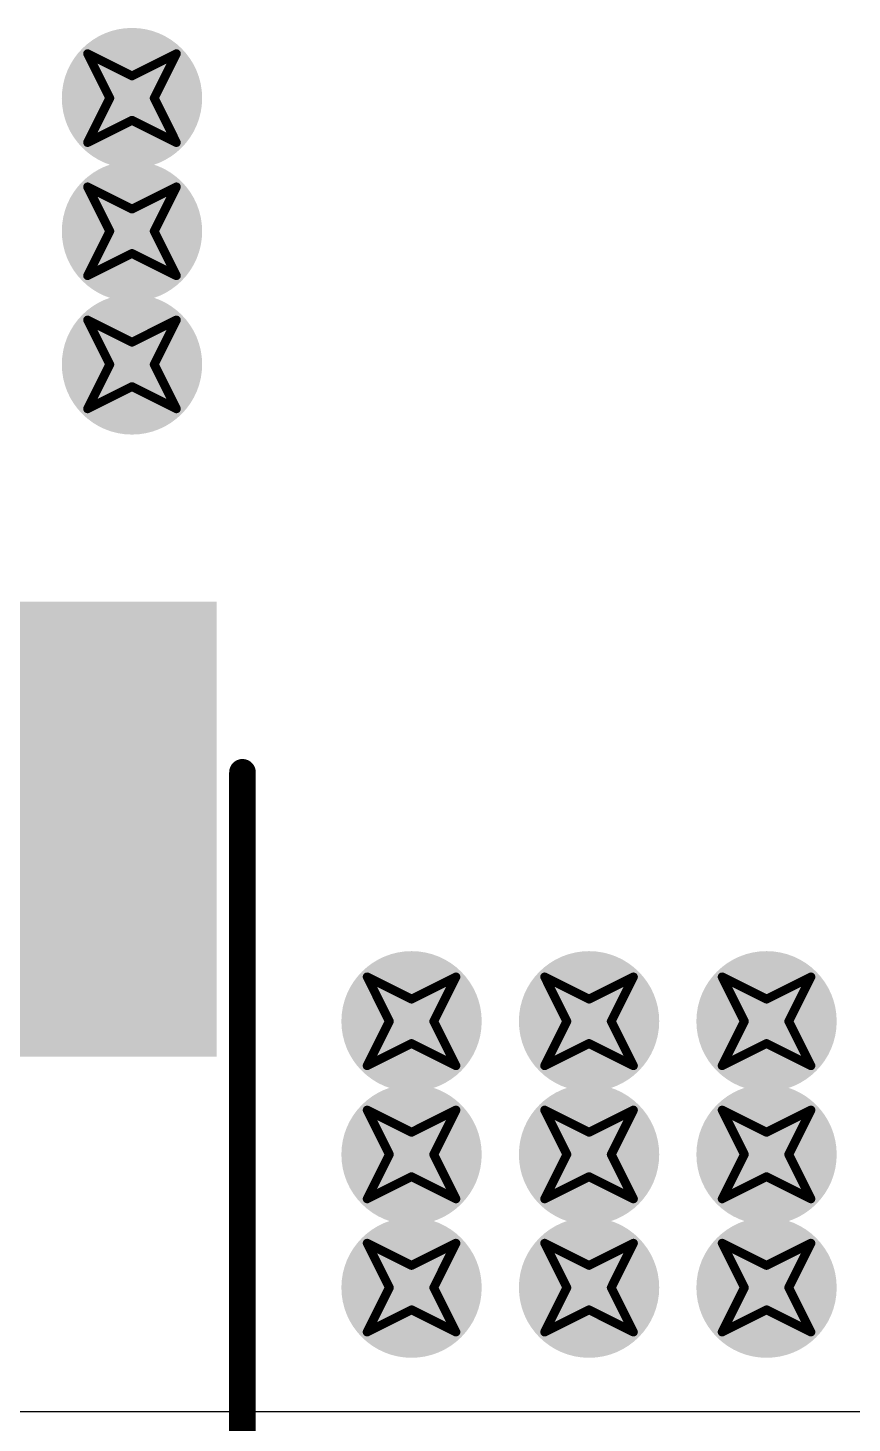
# Model space of a CAD drawing. Header units: inches. Extents: x -11 to 1110, y -7 to 455.
# Drawn here: x 652.29 to 657, y 25.41 to 33.4 of the extents above; entities that cross this region are included whole.
import ezdxf

# ---------------------------------------------------------------- set-up
doc = ezdxf.new("R2010")
doc.units = ezdxf.units.IN
for name, color, linetype in [('Bottom Layer', 5, 'Continuous'), ('Bottom Overlay', 54, 'Continuous'), ('Bottom Paste', 16, 'Continuous'), ('Bottom Solder', 6, 'Continuous'), ('Drill Drawing', 1, 'Continuous'), ('Top Layer', 1, 'Continuous'), ('Top Solder', 216, 'Continuous'), ('Via Holes', 16, 'Continuous')]:
    doc.layers.add(name, color=color, linetype=linetype)

msp = doc.modelspace()

# ---------------------------------------------------------------- hatches: boundary and pattern name
at = {"layer": 'Bottom Layer'}
h = msp.add_hatch(color=5, dxfattribs=at)
edge = h.paths.add_edge_path()
edge.add_arc((652.8816, 32.9946), 0.3, 0, 360)
h = msp.add_hatch(color=5, dxfattribs=at)
edge = h.paths.add_edge_path()
edge.add_arc((652.8816, 32.2326), 0.3, 0, 360)
h = msp.add_hatch(color=5, dxfattribs=at)
edge = h.paths.add_edge_path()
edge.add_arc((652.8816, 31.4706), 0.3, 0, 360)
msp.add_hatch(color=5, dxfattribs=at).paths.add_polyline_path([(653.264, 30.0112), (653.264, 27.6112), (650.264, 27.6112), (650.264, 30.0112)])
h = msp.add_hatch(color=5, dxfattribs=at)
edge = h.paths.add_edge_path()
edge.add_arc((654.4818, 27.7114), 0.3, 0, 360)
h = msp.add_hatch(color=5, dxfattribs=at)
edge = h.paths.add_edge_path()
edge.add_arc((655.4978, 27.7114), 0.3, 0, 360)
h = msp.add_hatch(color=5, dxfattribs=at)
edge = h.paths.add_edge_path()
edge.add_arc((656.5138, 27.7114), 0.3, 0, 360)
h = msp.add_hatch(color=5, dxfattribs=at)
edge = h.paths.add_edge_path()
edge.add_arc((654.4818, 26.9494), 0.3, 0, 360)
h = msp.add_hatch(color=5, dxfattribs=at)
edge = h.paths.add_edge_path()
edge.add_arc((655.4978, 26.9494), 0.3, 0, 360)
h = msp.add_hatch(color=5, dxfattribs=at)
edge = h.paths.add_edge_path()
edge.add_arc((656.5138, 26.9494), 0.3, 0, 360)
h = msp.add_hatch(color=5, dxfattribs=at)
edge = h.paths.add_edge_path()
edge.add_arc((654.4818, 26.1874), 0.3, 0, 360)
h = msp.add_hatch(color=5, dxfattribs=at)
edge = h.paths.add_edge_path()
edge.add_arc((655.4978, 26.1874), 0.3, 0, 360)
h = msp.add_hatch(color=5, dxfattribs=at)
edge = h.paths.add_edge_path()
edge.add_arc((656.5138, 26.1874), 0.3, 0, 360)
at = {"layer": 'Bottom Paste'}
msp.add_hatch(color=16, dxfattribs=at).paths.add_polyline_path([(653.264, 30.0112), (653.264, 27.6112), (650.264, 27.6112), (650.264, 30.0112)])
at = {"layer": 'Bottom Solder'}
h = msp.add_hatch(color=6, dxfattribs=at)
edge = h.paths.add_edge_path()
edge.add_arc((652.8816, 32.9946), 0.4016, 0, 360)
h = msp.add_hatch(color=6, dxfattribs=at)
edge = h.paths.add_edge_path()
edge.add_arc((652.8816, 32.2326), 0.4016, 0, 360)
h = msp.add_hatch(color=6, dxfattribs=at)
edge = h.paths.add_edge_path()
edge.add_arc((652.8816, 31.4706), 0.4016, 0, 360)
msp.add_hatch(color=6, dxfattribs=at).paths.add_polyline_path([(653.3656, 30.1128), (653.3656, 27.5096), (650.1624, 27.5096), (650.1624, 30.1128)])
h = msp.add_hatch(color=6, dxfattribs=at)
edge = h.paths.add_edge_path()
edge.add_arc((654.4818, 27.7114), 0.4016, 0, 360)
h = msp.add_hatch(color=6, dxfattribs=at)
edge = h.paths.add_edge_path()
edge.add_arc((655.4978, 27.7114), 0.4016, 0, 360)
h = msp.add_hatch(color=6, dxfattribs=at)
edge = h.paths.add_edge_path()
edge.add_arc((656.5138, 27.7114), 0.4016, 0, 360)
h = msp.add_hatch(color=6, dxfattribs=at)
edge = h.paths.add_edge_path()
edge.add_arc((654.4818, 26.9494), 0.4016, 0, 360)
h = msp.add_hatch(color=6, dxfattribs=at)
edge = h.paths.add_edge_path()
edge.add_arc((655.4978, 26.9494), 0.4016, 0, 360)
h = msp.add_hatch(color=6, dxfattribs=at)
edge = h.paths.add_edge_path()
edge.add_arc((656.5138, 26.9494), 0.4016, 0, 360)
h = msp.add_hatch(color=6, dxfattribs=at)
edge = h.paths.add_edge_path()
edge.add_arc((654.4818, 26.1874), 0.4016, 0, 360)
h = msp.add_hatch(color=6, dxfattribs=at)
edge = h.paths.add_edge_path()
edge.add_arc((655.4978, 26.1874), 0.4016, 0, 360)
h = msp.add_hatch(color=6, dxfattribs=at)
edge = h.paths.add_edge_path()
edge.add_arc((656.5138, 26.1874), 0.4016, 0, 360)
at = {"layer": 'Top Layer'}
h = msp.add_hatch(color=1, dxfattribs=at)
edge = h.paths.add_edge_path()
edge.add_arc((652.8816, 32.9946), 0.3, 0, 360)
h = msp.add_hatch(color=1, dxfattribs=at)
edge = h.paths.add_edge_path()
edge.add_arc((652.8816, 32.2326), 0.3, 0, 360)
h = msp.add_hatch(color=1, dxfattribs=at)
edge = h.paths.add_edge_path()
edge.add_arc((652.8816, 31.4706), 0.3, 0, 360)
h = msp.add_hatch(color=1, dxfattribs=at)
edge = h.paths.add_edge_path()
edge.add_arc((654.4818, 27.7114), 0.3, 0, 360)
h = msp.add_hatch(color=1, dxfattribs=at)
edge = h.paths.add_edge_path()
edge.add_arc((655.4978, 27.7114), 0.3, 0, 360)
h = msp.add_hatch(color=1, dxfattribs=at)
edge = h.paths.add_edge_path()
edge.add_arc((656.5138, 27.7114), 0.3, 0, 360)
h = msp.add_hatch(color=1, dxfattribs=at)
edge = h.paths.add_edge_path()
edge.add_arc((654.4818, 26.9494), 0.3, 0, 360)
h = msp.add_hatch(color=1, dxfattribs=at)
edge = h.paths.add_edge_path()
edge.add_arc((655.4978, 26.9494), 0.3, 0, 360)
h = msp.add_hatch(color=1, dxfattribs=at)
edge = h.paths.add_edge_path()
edge.add_arc((656.5138, 26.9494), 0.3, 0, 360)
h = msp.add_hatch(color=1, dxfattribs=at)
edge = h.paths.add_edge_path()
edge.add_arc((654.4818, 26.1874), 0.3, 0, 360)
h = msp.add_hatch(color=1, dxfattribs=at)
edge = h.paths.add_edge_path()
edge.add_arc((655.4978, 26.1874), 0.3, 0, 360)
h = msp.add_hatch(color=1, dxfattribs=at)
edge = h.paths.add_edge_path()
edge.add_arc((656.5138, 26.1874), 0.3, 0, 360)
at = {"layer": 'Top Solder'}
h = msp.add_hatch(color=216, dxfattribs=at)
edge = h.paths.add_edge_path()
edge.add_arc((652.8816, 32.9946), 0.4016, 0, 360)
h = msp.add_hatch(color=216, dxfattribs=at)
edge = h.paths.add_edge_path()
edge.add_arc((652.8816, 32.2326), 0.4016, 0, 360)
h = msp.add_hatch(color=216, dxfattribs=at)
edge = h.paths.add_edge_path()
edge.add_arc((652.8816, 31.4706), 0.4016, 0, 360)
h = msp.add_hatch(color=216, dxfattribs=at)
edge = h.paths.add_edge_path()
edge.add_arc((654.4818, 27.7114), 0.4016, 0, 360)
h = msp.add_hatch(color=216, dxfattribs=at)
edge = h.paths.add_edge_path()
edge.add_arc((655.4978, 27.7114), 0.4016, 0, 360)
h = msp.add_hatch(color=216, dxfattribs=at)
edge = h.paths.add_edge_path()
edge.add_arc((656.5138, 27.7114), 0.4016, 0, 360)
h = msp.add_hatch(color=216, dxfattribs=at)
edge = h.paths.add_edge_path()
edge.add_arc((654.4818, 26.9494), 0.4016, 0, 360)
h = msp.add_hatch(color=216, dxfattribs=at)
edge = h.paths.add_edge_path()
edge.add_arc((655.4978, 26.9494), 0.4016, 0, 360)
h = msp.add_hatch(color=216, dxfattribs=at)
edge = h.paths.add_edge_path()
edge.add_arc((656.5138, 26.9494), 0.4016, 0, 360)
h = msp.add_hatch(color=216, dxfattribs=at)
edge = h.paths.add_edge_path()
edge.add_arc((654.4818, 26.1874), 0.4016, 0, 360)
h = msp.add_hatch(color=216, dxfattribs=at)
edge = h.paths.add_edge_path()
edge.add_arc((655.4978, 26.1874), 0.4016, 0, 360)
h = msp.add_hatch(color=216, dxfattribs=at)
edge = h.paths.add_edge_path()
edge.add_arc((656.5138, 26.1874), 0.4016, 0, 360)
at = {"layer": 'Via Holes'}
h = msp.add_hatch(color=7, dxfattribs=at)
edge = h.paths.add_edge_path()
edge.add_arc((652.8816, 32.9946), 0.15, 0, 360)
h = msp.add_hatch(color=7, dxfattribs=at)
edge = h.paths.add_edge_path()
edge.add_arc((652.8816, 32.2326), 0.15, 0, 360)
h = msp.add_hatch(color=7, dxfattribs=at)
edge = h.paths.add_edge_path()
edge.add_arc((652.8816, 31.4706), 0.15, 0, 360)
h = msp.add_hatch(color=7, dxfattribs=at)
edge = h.paths.add_edge_path()
edge.add_arc((654.4818, 27.7114), 0.15, 0, 360)
h = msp.add_hatch(color=7, dxfattribs=at)
edge = h.paths.add_edge_path()
edge.add_arc((655.4978, 27.7114), 0.15, 0, 360)
h = msp.add_hatch(color=7, dxfattribs=at)
edge = h.paths.add_edge_path()
edge.add_arc((656.5138, 27.7114), 0.15, 0, 360)
h = msp.add_hatch(color=7, dxfattribs=at)
edge = h.paths.add_edge_path()
edge.add_arc((654.4818, 26.9494), 0.15, 0, 360)
h = msp.add_hatch(color=7, dxfattribs=at)
edge = h.paths.add_edge_path()
edge.add_arc((655.4978, 26.9494), 0.15, 0, 360)
h = msp.add_hatch(color=7, dxfattribs=at)
edge = h.paths.add_edge_path()
edge.add_arc((656.5138, 26.9494), 0.15, 0, 360)
h = msp.add_hatch(color=7, dxfattribs=at)
edge = h.paths.add_edge_path()
edge.add_arc((654.4818, 26.1874), 0.15, 0, 360)
h = msp.add_hatch(color=7, dxfattribs=at)
edge = h.paths.add_edge_path()
edge.add_arc((655.4978, 26.1874), 0.15, 0, 360)
h = msp.add_hatch(color=7, dxfattribs=at)
edge = h.paths.add_edge_path()
edge.add_arc((656.5138, 26.1874), 0.15, 0, 360)

# ---------------------------------------------------------------- linework, layer by layer
at = {"layer": 'Bottom Layer'}
msp.add_line((670.3822, 25.4762), (623.57, 25.4762), dxfattribs=at)
at = {"layer": 'Bottom Overlay'}
msp.add_lwpolyline([(653.514, 23.0612, 0.1524, 0.1524, 0), (653.514, 29.1363, 0.1524, 0.1524, 0)], format="xyseb", dxfattribs=at)
msp.add_lwpolyline([(653.4759, 29.1363, 0.0762, 0.0762, 1), (653.5521, 29.1363, 0.0762, 0.0762, 1)], format="xyseb", close=True, dxfattribs=at)
at = {"layer": 'Drill Drawing'}
for points in [[(652.6276, 33.2486, 0.0508, 0.0508, 0), (652.8816, 33.1216, 0.0508, 0.0508, 0)], [(652.6276, 33.2486, 0.0508, 0.0508, 0), (652.7546, 32.9946, 0.0508, 0.0508, 0)], [(652.8816, 33.1216, 0.0508, 0.0508, 0), (653.1356, 33.2486, 0.0508, 0.0508, 0)], [(653.0086, 32.9946, 0.0508, 0.0508, 0), (653.1356, 33.2486, 0.0508, 0.0508, 0)], [(652.6276, 32.7406, 0.0508, 0.0508, 0), (652.7546, 32.9946, 0.0508, 0.0508, 0)], [(653.0086, 32.9946, 0.0508, 0.0508, 0), (653.1356, 32.7406, 0.0508, 0.0508, 0)], [(652.6276, 32.7406, 0.0508, 0.0508, 0), (652.8816, 32.8676, 0.0508, 0.0508, 0)], [(652.8816, 32.8676, 0.0508, 0.0508, 0), (653.1356, 32.7406, 0.0508, 0.0508, 0)], [(652.6276, 32.4866, 0.0508, 0.0508, 0), (652.8816, 32.3596, 0.0508, 0.0508, 0)], [(652.6276, 32.4866, 0.0508, 0.0508, 0), (652.7546, 32.2326, 0.0508, 0.0508, 0)], [(652.8816, 32.3596, 0.0508, 0.0508, 0), (653.1356, 32.4866, 0.0508, 0.0508, 0)], [(653.0086, 32.2326, 0.0508, 0.0508, 0), (653.1356, 32.4866, 0.0508, 0.0508, 0)], [(652.6276, 31.9786, 0.0508, 0.0508, 0), (652.7546, 32.2326, 0.0508, 0.0508, 0)], [(653.0086, 32.2326, 0.0508, 0.0508, 0), (653.1356, 31.9786, 0.0508, 0.0508, 0)], [(652.6276, 31.9786, 0.0508, 0.0508, 0), (652.8816, 32.1056, 0.0508, 0.0508, 0)], [(652.8816, 32.1056, 0.0508, 0.0508, 0), (653.1356, 31.9786, 0.0508, 0.0508, 0)], [(652.6276, 31.7246, 0.0508, 0.0508, 0), (652.8816, 31.5976, 0.0508, 0.0508, 0)], [(652.6276, 31.7246, 0.0508, 0.0508, 0), (652.7546, 31.4706, 0.0508, 0.0508, 0)], [(652.8816, 31.5976, 0.0508, 0.0508, 0), (653.1356, 31.7246, 0.0508, 0.0508, 0)], [(653.0086, 31.4706, 0.0508, 0.0508, 0), (653.1356, 31.7246, 0.0508, 0.0508, 0)], [(652.6276, 31.2166, 0.0508, 0.0508, 0), (652.7546, 31.4706, 0.0508, 0.0508, 0)], [(653.0086, 31.4706, 0.0508, 0.0508, 0), (653.1356, 31.2166, 0.0508, 0.0508, 0)], [(652.6276, 31.2166, 0.0508, 0.0508, 0), (652.8816, 31.3436, 0.0508, 0.0508, 0)], [(652.8816, 31.3436, 0.0508, 0.0508, 0), (653.1356, 31.2166, 0.0508, 0.0508, 0)], [(654.2278, 27.9654, 0.0508, 0.0508, 0), (654.4818, 27.8384, 0.0508, 0.0508, 0)], [(654.2278, 27.9654, 0.0508, 0.0508, 0), (654.3548, 27.7114, 0.0508, 0.0508, 0)], [(654.4818, 27.8384, 0.0508, 0.0508, 0), (654.7358, 27.9654, 0.0508, 0.0508, 0)], [(654.6088, 27.7114, 0.0508, 0.0508, 0), (654.7358, 27.9654, 0.0508, 0.0508, 0)], [(655.2438, 27.9654, 0.0508, 0.0508, 0), (655.4978, 27.8384, 0.0508, 0.0508, 0)], [(655.2438, 27.9654, 0.0508, 0.0508, 0), (655.3708, 27.7114, 0.0508, 0.0508, 0)], [(655.4978, 27.8384, 0.0508, 0.0508, 0), (655.7518, 27.9654, 0.0508, 0.0508, 0)], [(655.6248, 27.7114, 0.0508, 0.0508, 0), (655.7518, 27.9654, 0.0508, 0.0508, 0)], [(656.2598, 27.9654, 0.0508, 0.0508, 0), (656.5138, 27.8384, 0.0508, 0.0508, 0)], [(656.2598, 27.9654, 0.0508, 0.0508, 0), (656.3868, 27.7114, 0.0508, 0.0508, 0)], [(656.5138, 27.8384, 0.0508, 0.0508, 0), (656.7678, 27.9654, 0.0508, 0.0508, 0)], [(656.6408, 27.7114, 0.0508, 0.0508, 0), (656.7678, 27.9654, 0.0508, 0.0508, 0)], [(654.2278, 27.4574, 0.0508, 0.0508, 0), (654.3548, 27.7114, 0.0508, 0.0508, 0)], [(654.6088, 27.7114, 0.0508, 0.0508, 0), (654.7358, 27.4574, 0.0508, 0.0508, 0)], [(655.2438, 27.4574, 0.0508, 0.0508, 0), (655.3708, 27.7114, 0.0508, 0.0508, 0)], [(655.6248, 27.7114, 0.0508, 0.0508, 0), (655.7518, 27.4574, 0.0508, 0.0508, 0)], [(656.2598, 27.4574, 0.0508, 0.0508, 0), (656.3868, 27.7114, 0.0508, 0.0508, 0)], [(656.6408, 27.7114, 0.0508, 0.0508, 0), (656.7678, 27.4574, 0.0508, 0.0508, 0)], [(654.2278, 27.4574, 0.0508, 0.0508, 0), (654.4818, 27.5844, 0.0508, 0.0508, 0)], [(654.4818, 27.5844, 0.0508, 0.0508, 0), (654.7358, 27.4574, 0.0508, 0.0508, 0)], [(655.2438, 27.4574, 0.0508, 0.0508, 0), (655.4978, 27.5844, 0.0508, 0.0508, 0)], [(655.4978, 27.5844, 0.0508, 0.0508, 0), (655.7518, 27.4574, 0.0508, 0.0508, 0)], [(656.2598, 27.4574, 0.0508, 0.0508, 0), (656.5138, 27.5844, 0.0508, 0.0508, 0)], [(656.5138, 27.5844, 0.0508, 0.0508, 0), (656.7678, 27.4574, 0.0508, 0.0508, 0)], [(654.2278, 27.2034, 0.0508, 0.0508, 0), (654.4818, 27.0764, 0.0508, 0.0508, 0)], [(654.2278, 27.2034, 0.0508, 0.0508, 0), (654.3548, 26.9494, 0.0508, 0.0508, 0)], [(654.4818, 27.0764, 0.0508, 0.0508, 0), (654.7358, 27.2034, 0.0508, 0.0508, 0)], [(654.6088, 26.9494, 0.0508, 0.0508, 0), (654.7358, 27.2034, 0.0508, 0.0508, 0)], [(655.2438, 27.2034, 0.0508, 0.0508, 0), (655.4978, 27.0764, 0.0508, 0.0508, 0)], [(655.2438, 27.2034, 0.0508, 0.0508, 0), (655.3708, 26.9494, 0.0508, 0.0508, 0)], [(655.4978, 27.0764, 0.0508, 0.0508, 0), (655.7518, 27.2034, 0.0508, 0.0508, 0)], [(655.6248, 26.9494, 0.0508, 0.0508, 0), (655.7518, 27.2034, 0.0508, 0.0508, 0)], [(656.2598, 27.2034, 0.0508, 0.0508, 0), (656.5138, 27.0764, 0.0508, 0.0508, 0)], [(656.2598, 27.2034, 0.0508, 0.0508, 0), (656.3868, 26.9494, 0.0508, 0.0508, 0)], [(656.5138, 27.0764, 0.0508, 0.0508, 0), (656.7678, 27.2034, 0.0508, 0.0508, 0)], [(656.6408, 26.9494, 0.0508, 0.0508, 0), (656.7678, 27.2034, 0.0508, 0.0508, 0)], [(654.2278, 26.6954, 0.0508, 0.0508, 0), (654.3548, 26.9494, 0.0508, 0.0508, 0)], [(654.6088, 26.9494, 0.0508, 0.0508, 0), (654.7358, 26.6954, 0.0508, 0.0508, 0)], [(655.2438, 26.6954, 0.0508, 0.0508, 0), (655.3708, 26.9494, 0.0508, 0.0508, 0)], [(655.6248, 26.9494, 0.0508, 0.0508, 0), (655.7518, 26.6954, 0.0508, 0.0508, 0)], [(656.2598, 26.6954, 0.0508, 0.0508, 0), (656.3868, 26.9494, 0.0508, 0.0508, 0)], [(656.6408, 26.9494, 0.0508, 0.0508, 0), (656.7678, 26.6954, 0.0508, 0.0508, 0)], [(654.2278, 26.6954, 0.0508, 0.0508, 0), (654.4818, 26.8224, 0.0508, 0.0508, 0)], [(654.4818, 26.8224, 0.0508, 0.0508, 0), (654.7358, 26.6954, 0.0508, 0.0508, 0)], [(655.2438, 26.6954, 0.0508, 0.0508, 0), (655.4978, 26.8224, 0.0508, 0.0508, 0)], [(655.4978, 26.8224, 0.0508, 0.0508, 0), (655.7518, 26.6954, 0.0508, 0.0508, 0)], [(656.2598, 26.6954, 0.0508, 0.0508, 0), (656.5138, 26.8224, 0.0508, 0.0508, 0)], [(656.5138, 26.8224, 0.0508, 0.0508, 0), (656.7678, 26.6954, 0.0508, 0.0508, 0)], [(654.2278, 26.4414, 0.0508, 0.0508, 0), (654.4818, 26.3144, 0.0508, 0.0508, 0)], [(654.2278, 26.4414, 0.0508, 0.0508, 0), (654.3548, 26.1874, 0.0508, 0.0508, 0)], [(654.4818, 26.3144, 0.0508, 0.0508, 0), (654.7358, 26.4414, 0.0508, 0.0508, 0)], [(654.6088, 26.1874, 0.0508, 0.0508, 0), (654.7358, 26.4414, 0.0508, 0.0508, 0)], [(655.2438, 26.4414, 0.0508, 0.0508, 0), (655.4978, 26.3144, 0.0508, 0.0508, 0)], [(655.2438, 26.4414, 0.0508, 0.0508, 0), (655.3708, 26.1874, 0.0508, 0.0508, 0)], [(655.4978, 26.3144, 0.0508, 0.0508, 0), (655.7518, 26.4414, 0.0508, 0.0508, 0)], [(655.6248, 26.1874, 0.0508, 0.0508, 0), (655.7518, 26.4414, 0.0508, 0.0508, 0)], [(656.2598, 26.4414, 0.0508, 0.0508, 0), (656.5138, 26.3144, 0.0508, 0.0508, 0)], [(656.2598, 26.4414, 0.0508, 0.0508, 0), (656.3868, 26.1874, 0.0508, 0.0508, 0)], [(656.5138, 26.3144, 0.0508, 0.0508, 0), (656.7678, 26.4414, 0.0508, 0.0508, 0)], [(656.6408, 26.1874, 0.0508, 0.0508, 0), (656.7678, 26.4414, 0.0508, 0.0508, 0)], [(654.2278, 25.9334, 0.0508, 0.0508, 0), (654.3548, 26.1874, 0.0508, 0.0508, 0)], [(654.6088, 26.1874, 0.0508, 0.0508, 0), (654.7358, 25.9334, 0.0508, 0.0508, 0)], [(655.2438, 25.9334, 0.0508, 0.0508, 0), (655.3708, 26.1874, 0.0508, 0.0508, 0)], [(655.6248, 26.1874, 0.0508, 0.0508, 0), (655.7518, 25.9334, 0.0508, 0.0508, 0)], [(656.2598, 25.9334, 0.0508, 0.0508, 0), (656.3868, 26.1874, 0.0508, 0.0508, 0)], [(656.6408, 26.1874, 0.0508, 0.0508, 0), (656.7678, 25.9334, 0.0508, 0.0508, 0)], [(654.2278, 25.9334, 0.0508, 0.0508, 0), (654.4818, 26.0604, 0.0508, 0.0508, 0)], [(654.4818, 26.0604, 0.0508, 0.0508, 0), (654.7358, 25.9334, 0.0508, 0.0508, 0)], [(655.2438, 25.9334, 0.0508, 0.0508, 0), (655.4978, 26.0604, 0.0508, 0.0508, 0)], [(655.4978, 26.0604, 0.0508, 0.0508, 0), (655.7518, 25.9334, 0.0508, 0.0508, 0)], [(656.2598, 25.9334, 0.0508, 0.0508, 0), (656.5138, 26.0604, 0.0508, 0.0508, 0)], [(656.5138, 26.0604, 0.0508, 0.0508, 0), (656.7678, 25.9334, 0.0508, 0.0508, 0)]]:
    msp.add_lwpolyline(points, format="xyseb", dxfattribs=at)
for points in [[(652.6149, 33.2486, 0.0254, 0.0254, 1), (652.6403, 33.2486, 0.0254, 0.0254, 1)], [(652.6149, 33.2486, 0.0254, 0.0254, 1), (652.6403, 33.2486, 0.0254, 0.0254, 1)], [(653.1229, 33.2486, 0.0254, 0.0254, 1), (653.1483, 33.2486, 0.0254, 0.0254, 1)], [(653.1229, 33.2486, 0.0254, 0.0254, 1), (653.1483, 33.2486, 0.0254, 0.0254, 1)], [(652.8689, 33.1216, 0.0254, 0.0254, 1), (652.8943, 33.1216, 0.0254, 0.0254, 1)], [(652.8689, 33.1216, 0.0254, 0.0254, 1), (652.8943, 33.1216, 0.0254, 0.0254, 1)], [(652.7419, 32.9946, 0.0254, 0.0254, 1), (652.7673, 32.9946, 0.0254, 0.0254, 1)], [(652.7419, 32.9946, 0.0254, 0.0254, 1), (652.7673, 32.9946, 0.0254, 0.0254, 1)], [(652.9959, 32.9946, 0.0254, 0.0254, 1), (653.0213, 32.9946, 0.0254, 0.0254, 1)], [(652.9959, 32.9946, 0.0254, 0.0254, 1), (653.0213, 32.9946, 0.0254, 0.0254, 1)], [(652.8689, 32.8676, 0.0254, 0.0254, 1), (652.8943, 32.8676, 0.0254, 0.0254, 1)], [(652.8689, 32.8676, 0.0254, 0.0254, 1), (652.8943, 32.8676, 0.0254, 0.0254, 1)], [(652.6149, 32.7406, 0.0254, 0.0254, 1), (652.6403, 32.7406, 0.0254, 0.0254, 1)], [(652.6149, 32.7406, 0.0254, 0.0254, 1), (652.6403, 32.7406, 0.0254, 0.0254, 1)], [(653.1229, 32.7406, 0.0254, 0.0254, 1), (653.1483, 32.7406, 0.0254, 0.0254, 1)], [(653.1229, 32.7406, 0.0254, 0.0254, 1), (653.1483, 32.7406, 0.0254, 0.0254, 1)], [(652.6149, 32.4866, 0.0254, 0.0254, 1), (652.6403, 32.4866, 0.0254, 0.0254, 1)], [(652.6149, 32.4866, 0.0254, 0.0254, 1), (652.6403, 32.4866, 0.0254, 0.0254, 1)], [(653.1229, 32.4866, 0.0254, 0.0254, 1), (653.1483, 32.4866, 0.0254, 0.0254, 1)], [(653.1229, 32.4866, 0.0254, 0.0254, 1), (653.1483, 32.4866, 0.0254, 0.0254, 1)], [(652.8689, 32.3596, 0.0254, 0.0254, 1), (652.8943, 32.3596, 0.0254, 0.0254, 1)], [(652.8689, 32.3596, 0.0254, 0.0254, 1), (652.8943, 32.3596, 0.0254, 0.0254, 1)], [(652.7419, 32.2326, 0.0254, 0.0254, 1), (652.7673, 32.2326, 0.0254, 0.0254, 1)], [(652.7419, 32.2326, 0.0254, 0.0254, 1), (652.7673, 32.2326, 0.0254, 0.0254, 1)], [(652.9959, 32.2326, 0.0254, 0.0254, 1), (653.0213, 32.2326, 0.0254, 0.0254, 1)], [(652.9959, 32.2326, 0.0254, 0.0254, 1), (653.0213, 32.2326, 0.0254, 0.0254, 1)], [(652.8689, 32.1056, 0.0254, 0.0254, 1), (652.8943, 32.1056, 0.0254, 0.0254, 1)], [(652.8689, 32.1056, 0.0254, 0.0254, 1), (652.8943, 32.1056, 0.0254, 0.0254, 1)], [(652.6149, 31.9786, 0.0254, 0.0254, 1), (652.6403, 31.9786, 0.0254, 0.0254, 1)], [(652.6149, 31.9786, 0.0254, 0.0254, 1), (652.6403, 31.9786, 0.0254, 0.0254, 1)], [(653.1229, 31.9786, 0.0254, 0.0254, 1), (653.1483, 31.9786, 0.0254, 0.0254, 1)], [(653.1229, 31.9786, 0.0254, 0.0254, 1), (653.1483, 31.9786, 0.0254, 0.0254, 1)], [(652.6149, 31.7246, 0.0254, 0.0254, 1), (652.6403, 31.7246, 0.0254, 0.0254, 1)], [(652.6149, 31.7246, 0.0254, 0.0254, 1), (652.6403, 31.7246, 0.0254, 0.0254, 1)], [(653.1229, 31.7246, 0.0254, 0.0254, 1), (653.1483, 31.7246, 0.0254, 0.0254, 1)], [(653.1229, 31.7246, 0.0254, 0.0254, 1), (653.1483, 31.7246, 0.0254, 0.0254, 1)], [(652.8689, 31.5976, 0.0254, 0.0254, 1), (652.8943, 31.5976, 0.0254, 0.0254, 1)], [(652.8689, 31.5976, 0.0254, 0.0254, 1), (652.8943, 31.5976, 0.0254, 0.0254, 1)], [(652.7419, 31.4706, 0.0254, 0.0254, 1), (652.7673, 31.4706, 0.0254, 0.0254, 1)], [(652.7419, 31.4706, 0.0254, 0.0254, 1), (652.7673, 31.4706, 0.0254, 0.0254, 1)], [(652.9959, 31.4706, 0.0254, 0.0254, 1), (653.0213, 31.4706, 0.0254, 0.0254, 1)], [(652.9959, 31.4706, 0.0254, 0.0254, 1), (653.0213, 31.4706, 0.0254, 0.0254, 1)], [(652.8689, 31.3436, 0.0254, 0.0254, 1), (652.8943, 31.3436, 0.0254, 0.0254, 1)], [(652.8689, 31.3436, 0.0254, 0.0254, 1), (652.8943, 31.3436, 0.0254, 0.0254, 1)], [(652.6149, 31.2166, 0.0254, 0.0254, 1), (652.6403, 31.2166, 0.0254, 0.0254, 1)], [(652.6149, 31.2166, 0.0254, 0.0254, 1), (652.6403, 31.2166, 0.0254, 0.0254, 1)], [(653.1229, 31.2166, 0.0254, 0.0254, 1), (653.1483, 31.2166, 0.0254, 0.0254, 1)], [(653.1229, 31.2166, 0.0254, 0.0254, 1), (653.1483, 31.2166, 0.0254, 0.0254, 1)], [(654.2151, 27.9654, 0.0254, 0.0254, 1), (654.2405, 27.9654, 0.0254, 0.0254, 1)], [(654.2151, 27.9654, 0.0254, 0.0254, 1), (654.2405, 27.9654, 0.0254, 0.0254, 1)], [(654.7231, 27.9654, 0.0254, 0.0254, 1), (654.7485, 27.9654, 0.0254, 0.0254, 1)], [(654.7231, 27.9654, 0.0254, 0.0254, 1), (654.7485, 27.9654, 0.0254, 0.0254, 1)], [(655.2311, 27.9654, 0.0254, 0.0254, 1), (655.2565, 27.9654, 0.0254, 0.0254, 1)], [(655.2311, 27.9654, 0.0254, 0.0254, 1), (655.2565, 27.9654, 0.0254, 0.0254, 1)], [(655.7391, 27.9654, 0.0254, 0.0254, 1), (655.7645, 27.9654, 0.0254, 0.0254, 1)], [(655.7391, 27.9654, 0.0254, 0.0254, 1), (655.7645, 27.9654, 0.0254, 0.0254, 1)], [(656.2471, 27.9654, 0.0254, 0.0254, 1), (656.2725, 27.9654, 0.0254, 0.0254, 1)], [(656.2471, 27.9654, 0.0254, 0.0254, 1), (656.2725, 27.9654, 0.0254, 0.0254, 1)], [(656.7551, 27.9654, 0.0254, 0.0254, 1), (656.7805, 27.9654, 0.0254, 0.0254, 1)], [(656.7551, 27.9654, 0.0254, 0.0254, 1), (656.7805, 27.9654, 0.0254, 0.0254, 1)], [(654.4691, 27.8384, 0.0254, 0.0254, 1), (654.4945, 27.8384, 0.0254, 0.0254, 1)], [(654.4691, 27.8384, 0.0254, 0.0254, 1), (654.4945, 27.8384, 0.0254, 0.0254, 1)], [(655.4851, 27.8384, 0.0254, 0.0254, 1), (655.5105, 27.8384, 0.0254, 0.0254, 1)], [(655.4851, 27.8384, 0.0254, 0.0254, 1), (655.5105, 27.8384, 0.0254, 0.0254, 1)], [(656.5011, 27.8384, 0.0254, 0.0254, 1), (656.5265, 27.8384, 0.0254, 0.0254, 1)], [(656.5011, 27.8384, 0.0254, 0.0254, 1), (656.5265, 27.8384, 0.0254, 0.0254, 1)], [(654.3421, 27.7114, 0.0254, 0.0254, 1), (654.3675, 27.7114, 0.0254, 0.0254, 1)], [(654.3421, 27.7114, 0.0254, 0.0254, 1), (654.3675, 27.7114, 0.0254, 0.0254, 1)], [(654.5961, 27.7114, 0.0254, 0.0254, 1), (654.6215, 27.7114, 0.0254, 0.0254, 1)], [(654.5961, 27.7114, 0.0254, 0.0254, 1), (654.6215, 27.7114, 0.0254, 0.0254, 1)], [(655.3581, 27.7114, 0.0254, 0.0254, 1), (655.3835, 27.7114, 0.0254, 0.0254, 1)], [(655.3581, 27.7114, 0.0254, 0.0254, 1), (655.3835, 27.7114, 0.0254, 0.0254, 1)], [(655.6121, 27.7114, 0.0254, 0.0254, 1), (655.6375, 27.7114, 0.0254, 0.0254, 1)], [(655.6121, 27.7114, 0.0254, 0.0254, 1), (655.6375, 27.7114, 0.0254, 0.0254, 1)], [(656.3741, 27.7114, 0.0254, 0.0254, 1), (656.3995, 27.7114, 0.0254, 0.0254, 1)], [(656.3741, 27.7114, 0.0254, 0.0254, 1), (656.3995, 27.7114, 0.0254, 0.0254, 1)], [(656.6281, 27.7114, 0.0254, 0.0254, 1), (656.6535, 27.7114, 0.0254, 0.0254, 1)], [(656.6281, 27.7114, 0.0254, 0.0254, 1), (656.6535, 27.7114, 0.0254, 0.0254, 1)], [(654.4691, 27.5844, 0.0254, 0.0254, 1), (654.4945, 27.5844, 0.0254, 0.0254, 1)], [(654.4691, 27.5844, 0.0254, 0.0254, 1), (654.4945, 27.5844, 0.0254, 0.0254, 1)], [(655.4851, 27.5844, 0.0254, 0.0254, 1), (655.5105, 27.5844, 0.0254, 0.0254, 1)], [(655.4851, 27.5844, 0.0254, 0.0254, 1), (655.5105, 27.5844, 0.0254, 0.0254, 1)], [(656.5011, 27.5844, 0.0254, 0.0254, 1), (656.5265, 27.5844, 0.0254, 0.0254, 1)], [(656.5011, 27.5844, 0.0254, 0.0254, 1), (656.5265, 27.5844, 0.0254, 0.0254, 1)], [(654.2151, 27.4574, 0.0254, 0.0254, 1), (654.2405, 27.4574, 0.0254, 0.0254, 1)], [(654.2151, 27.4574, 0.0254, 0.0254, 1), (654.2405, 27.4574, 0.0254, 0.0254, 1)], [(654.7231, 27.4574, 0.0254, 0.0254, 1), (654.7485, 27.4574, 0.0254, 0.0254, 1)], [(654.7231, 27.4574, 0.0254, 0.0254, 1), (654.7485, 27.4574, 0.0254, 0.0254, 1)], [(655.2311, 27.4574, 0.0254, 0.0254, 1), (655.2565, 27.4574, 0.0254, 0.0254, 1)], [(655.2311, 27.4574, 0.0254, 0.0254, 1), (655.2565, 27.4574, 0.0254, 0.0254, 1)], [(655.7391, 27.4574, 0.0254, 0.0254, 1), (655.7645, 27.4574, 0.0254, 0.0254, 1)], [(655.7391, 27.4574, 0.0254, 0.0254, 1), (655.7645, 27.4574, 0.0254, 0.0254, 1)], [(656.2471, 27.4574, 0.0254, 0.0254, 1), (656.2725, 27.4574, 0.0254, 0.0254, 1)], [(656.2471, 27.4574, 0.0254, 0.0254, 1), (656.2725, 27.4574, 0.0254, 0.0254, 1)], [(656.7551, 27.4574, 0.0254, 0.0254, 1), (656.7805, 27.4574, 0.0254, 0.0254, 1)], [(656.7551, 27.4574, 0.0254, 0.0254, 1), (656.7805, 27.4574, 0.0254, 0.0254, 1)], [(654.2151, 27.2034, 0.0254, 0.0254, 1), (654.2405, 27.2034, 0.0254, 0.0254, 1)], [(654.2151, 27.2034, 0.0254, 0.0254, 1), (654.2405, 27.2034, 0.0254, 0.0254, 1)], [(654.7231, 27.2034, 0.0254, 0.0254, 1), (654.7485, 27.2034, 0.0254, 0.0254, 1)], [(654.7231, 27.2034, 0.0254, 0.0254, 1), (654.7485, 27.2034, 0.0254, 0.0254, 1)], [(655.2311, 27.2034, 0.0254, 0.0254, 1), (655.2565, 27.2034, 0.0254, 0.0254, 1)], [(655.2311, 27.2034, 0.0254, 0.0254, 1), (655.2565, 27.2034, 0.0254, 0.0254, 1)], [(655.7391, 27.2034, 0.0254, 0.0254, 1), (655.7645, 27.2034, 0.0254, 0.0254, 1)], [(655.7391, 27.2034, 0.0254, 0.0254, 1), (655.7645, 27.2034, 0.0254, 0.0254, 1)], [(656.2471, 27.2034, 0.0254, 0.0254, 1), (656.2725, 27.2034, 0.0254, 0.0254, 1)], [(656.2471, 27.2034, 0.0254, 0.0254, 1), (656.2725, 27.2034, 0.0254, 0.0254, 1)], [(656.7551, 27.2034, 0.0254, 0.0254, 1), (656.7805, 27.2034, 0.0254, 0.0254, 1)], [(656.7551, 27.2034, 0.0254, 0.0254, 1), (656.7805, 27.2034, 0.0254, 0.0254, 1)], [(654.4691, 27.0764, 0.0254, 0.0254, 1), (654.4945, 27.0764, 0.0254, 0.0254, 1)], [(654.4691, 27.0764, 0.0254, 0.0254, 1), (654.4945, 27.0764, 0.0254, 0.0254, 1)], [(655.4851, 27.0764, 0.0254, 0.0254, 1), (655.5105, 27.0764, 0.0254, 0.0254, 1)], [(655.4851, 27.0764, 0.0254, 0.0254, 1), (655.5105, 27.0764, 0.0254, 0.0254, 1)], [(656.5011, 27.0764, 0.0254, 0.0254, 1), (656.5265, 27.0764, 0.0254, 0.0254, 1)], [(656.5011, 27.0764, 0.0254, 0.0254, 1), (656.5265, 27.0764, 0.0254, 0.0254, 1)], [(654.3421, 26.9494, 0.0254, 0.0254, 1), (654.3675, 26.9494, 0.0254, 0.0254, 1)], [(654.3421, 26.9494, 0.0254, 0.0254, 1), (654.3675, 26.9494, 0.0254, 0.0254, 1)], [(654.5961, 26.9494, 0.0254, 0.0254, 1), (654.6215, 26.9494, 0.0254, 0.0254, 1)], [(654.5961, 26.9494, 0.0254, 0.0254, 1), (654.6215, 26.9494, 0.0254, 0.0254, 1)], [(655.3581, 26.9494, 0.0254, 0.0254, 1), (655.3835, 26.9494, 0.0254, 0.0254, 1)], [(655.3581, 26.9494, 0.0254, 0.0254, 1), (655.3835, 26.9494, 0.0254, 0.0254, 1)], [(655.6121, 26.9494, 0.0254, 0.0254, 1), (655.6375, 26.9494, 0.0254, 0.0254, 1)], [(655.6121, 26.9494, 0.0254, 0.0254, 1), (655.6375, 26.9494, 0.0254, 0.0254, 1)], [(656.3741, 26.9494, 0.0254, 0.0254, 1), (656.3995, 26.9494, 0.0254, 0.0254, 1)], [(656.3741, 26.9494, 0.0254, 0.0254, 1), (656.3995, 26.9494, 0.0254, 0.0254, 1)], [(656.6281, 26.9494, 0.0254, 0.0254, 1), (656.6535, 26.9494, 0.0254, 0.0254, 1)], [(656.6281, 26.9494, 0.0254, 0.0254, 1), (656.6535, 26.9494, 0.0254, 0.0254, 1)], [(654.4691, 26.8224, 0.0254, 0.0254, 1), (654.4945, 26.8224, 0.0254, 0.0254, 1)], [(654.4691, 26.8224, 0.0254, 0.0254, 1), (654.4945, 26.8224, 0.0254, 0.0254, 1)], [(655.4851, 26.8224, 0.0254, 0.0254, 1), (655.5105, 26.8224, 0.0254, 0.0254, 1)], [(655.4851, 26.8224, 0.0254, 0.0254, 1), (655.5105, 26.8224, 0.0254, 0.0254, 1)], [(656.5011, 26.8224, 0.0254, 0.0254, 1), (656.5265, 26.8224, 0.0254, 0.0254, 1)], [(656.5011, 26.8224, 0.0254, 0.0254, 1), (656.5265, 26.8224, 0.0254, 0.0254, 1)], [(654.2151, 26.6954, 0.0254, 0.0254, 1), (654.2405, 26.6954, 0.0254, 0.0254, 1)], [(654.2151, 26.6954, 0.0254, 0.0254, 1), (654.2405, 26.6954, 0.0254, 0.0254, 1)], [(654.7231, 26.6954, 0.0254, 0.0254, 1), (654.7485, 26.6954, 0.0254, 0.0254, 1)], [(654.7231, 26.6954, 0.0254, 0.0254, 1), (654.7485, 26.6954, 0.0254, 0.0254, 1)], [(655.2311, 26.6954, 0.0254, 0.0254, 1), (655.2565, 26.6954, 0.0254, 0.0254, 1)], [(655.2311, 26.6954, 0.0254, 0.0254, 1), (655.2565, 26.6954, 0.0254, 0.0254, 1)], [(655.7391, 26.6954, 0.0254, 0.0254, 1), (655.7645, 26.6954, 0.0254, 0.0254, 1)], [(655.7391, 26.6954, 0.0254, 0.0254, 1), (655.7645, 26.6954, 0.0254, 0.0254, 1)], [(656.2471, 26.6954, 0.0254, 0.0254, 1), (656.2725, 26.6954, 0.0254, 0.0254, 1)], [(656.2471, 26.6954, 0.0254, 0.0254, 1), (656.2725, 26.6954, 0.0254, 0.0254, 1)], [(656.7551, 26.6954, 0.0254, 0.0254, 1), (656.7805, 26.6954, 0.0254, 0.0254, 1)], [(656.7551, 26.6954, 0.0254, 0.0254, 1), (656.7805, 26.6954, 0.0254, 0.0254, 1)], [(654.2151, 26.4414, 0.0254, 0.0254, 1), (654.2405, 26.4414, 0.0254, 0.0254, 1)], [(654.2151, 26.4414, 0.0254, 0.0254, 1), (654.2405, 26.4414, 0.0254, 0.0254, 1)], [(654.7231, 26.4414, 0.0254, 0.0254, 1), (654.7485, 26.4414, 0.0254, 0.0254, 1)], [(654.7231, 26.4414, 0.0254, 0.0254, 1), (654.7485, 26.4414, 0.0254, 0.0254, 1)], [(655.2311, 26.4414, 0.0254, 0.0254, 1), (655.2565, 26.4414, 0.0254, 0.0254, 1)], [(655.2311, 26.4414, 0.0254, 0.0254, 1), (655.2565, 26.4414, 0.0254, 0.0254, 1)], [(655.7391, 26.4414, 0.0254, 0.0254, 1), (655.7645, 26.4414, 0.0254, 0.0254, 1)], [(655.7391, 26.4414, 0.0254, 0.0254, 1), (655.7645, 26.4414, 0.0254, 0.0254, 1)], [(656.2471, 26.4414, 0.0254, 0.0254, 1), (656.2725, 26.4414, 0.0254, 0.0254, 1)], [(656.2471, 26.4414, 0.0254, 0.0254, 1), (656.2725, 26.4414, 0.0254, 0.0254, 1)], [(656.7551, 26.4414, 0.0254, 0.0254, 1), (656.7805, 26.4414, 0.0254, 0.0254, 1)], [(656.7551, 26.4414, 0.0254, 0.0254, 1), (656.7805, 26.4414, 0.0254, 0.0254, 1)], [(654.4691, 26.3144, 0.0254, 0.0254, 1), (654.4945, 26.3144, 0.0254, 0.0254, 1)], [(654.4691, 26.3144, 0.0254, 0.0254, 1), (654.4945, 26.3144, 0.0254, 0.0254, 1)], [(655.4851, 26.3144, 0.0254, 0.0254, 1), (655.5105, 26.3144, 0.0254, 0.0254, 1)], [(655.4851, 26.3144, 0.0254, 0.0254, 1), (655.5105, 26.3144, 0.0254, 0.0254, 1)], [(656.5011, 26.3144, 0.0254, 0.0254, 1), (656.5265, 26.3144, 0.0254, 0.0254, 1)], [(656.5011, 26.3144, 0.0254, 0.0254, 1), (656.5265, 26.3144, 0.0254, 0.0254, 1)], [(654.3421, 26.1874, 0.0254, 0.0254, 1), (654.3675, 26.1874, 0.0254, 0.0254, 1)], [(654.3421, 26.1874, 0.0254, 0.0254, 1), (654.3675, 26.1874, 0.0254, 0.0254, 1)], [(654.5961, 26.1874, 0.0254, 0.0254, 1), (654.6215, 26.1874, 0.0254, 0.0254, 1)], [(654.5961, 26.1874, 0.0254, 0.0254, 1), (654.6215, 26.1874, 0.0254, 0.0254, 1)], [(655.3581, 26.1874, 0.0254, 0.0254, 1), (655.3835, 26.1874, 0.0254, 0.0254, 1)], [(655.3581, 26.1874, 0.0254, 0.0254, 1), (655.3835, 26.1874, 0.0254, 0.0254, 1)], [(655.6121, 26.1874, 0.0254, 0.0254, 1), (655.6375, 26.1874, 0.0254, 0.0254, 1)], [(655.6121, 26.1874, 0.0254, 0.0254, 1), (655.6375, 26.1874, 0.0254, 0.0254, 1)], [(656.3741, 26.1874, 0.0254, 0.0254, 1), (656.3995, 26.1874, 0.0254, 0.0254, 1)], [(656.3741, 26.1874, 0.0254, 0.0254, 1), (656.3995, 26.1874, 0.0254, 0.0254, 1)], [(656.6281, 26.1874, 0.0254, 0.0254, 1), (656.6535, 26.1874, 0.0254, 0.0254, 1)], [(656.6281, 26.1874, 0.0254, 0.0254, 1), (656.6535, 26.1874, 0.0254, 0.0254, 1)], [(654.4691, 26.0604, 0.0254, 0.0254, 1), (654.4945, 26.0604, 0.0254, 0.0254, 1)], [(654.4691, 26.0604, 0.0254, 0.0254, 1), (654.4945, 26.0604, 0.0254, 0.0254, 1)], [(655.4851, 26.0604, 0.0254, 0.0254, 1), (655.5105, 26.0604, 0.0254, 0.0254, 1)], [(655.4851, 26.0604, 0.0254, 0.0254, 1), (655.5105, 26.0604, 0.0254, 0.0254, 1)], [(656.5011, 26.0604, 0.0254, 0.0254, 1), (656.5265, 26.0604, 0.0254, 0.0254, 1)], [(656.5011, 26.0604, 0.0254, 0.0254, 1), (656.5265, 26.0604, 0.0254, 0.0254, 1)], [(654.2151, 25.9334, 0.0254, 0.0254, 1), (654.2405, 25.9334, 0.0254, 0.0254, 1)], [(654.2151, 25.9334, 0.0254, 0.0254, 1), (654.2405, 25.9334, 0.0254, 0.0254, 1)], [(654.7231, 25.9334, 0.0254, 0.0254, 1), (654.7485, 25.9334, 0.0254, 0.0254, 1)], [(654.7231, 25.9334, 0.0254, 0.0254, 1), (654.7485, 25.9334, 0.0254, 0.0254, 1)], [(655.2311, 25.9334, 0.0254, 0.0254, 1), (655.2565, 25.9334, 0.0254, 0.0254, 1)], [(655.2311, 25.9334, 0.0254, 0.0254, 1), (655.2565, 25.9334, 0.0254, 0.0254, 1)], [(655.7391, 25.9334, 0.0254, 0.0254, 1), (655.7645, 25.9334, 0.0254, 0.0254, 1)], [(655.7391, 25.9334, 0.0254, 0.0254, 1), (655.7645, 25.9334, 0.0254, 0.0254, 1)], [(656.2471, 25.9334, 0.0254, 0.0254, 1), (656.2725, 25.9334, 0.0254, 0.0254, 1)], [(656.2471, 25.9334, 0.0254, 0.0254, 1), (656.2725, 25.9334, 0.0254, 0.0254, 1)], [(656.7551, 25.9334, 0.0254, 0.0254, 1), (656.7805, 25.9334, 0.0254, 0.0254, 1)], [(656.7551, 25.9334, 0.0254, 0.0254, 1), (656.7805, 25.9334, 0.0254, 0.0254, 1)]]:
    msp.add_lwpolyline(points, format="xyseb", close=True, dxfattribs=at)
at = {"layer": 'Top Layer'}
msp.add_line((670.3822, 25.4762), (623.57, 25.4762), dxfattribs=at)

doc.saveas('drawing.dxf')
